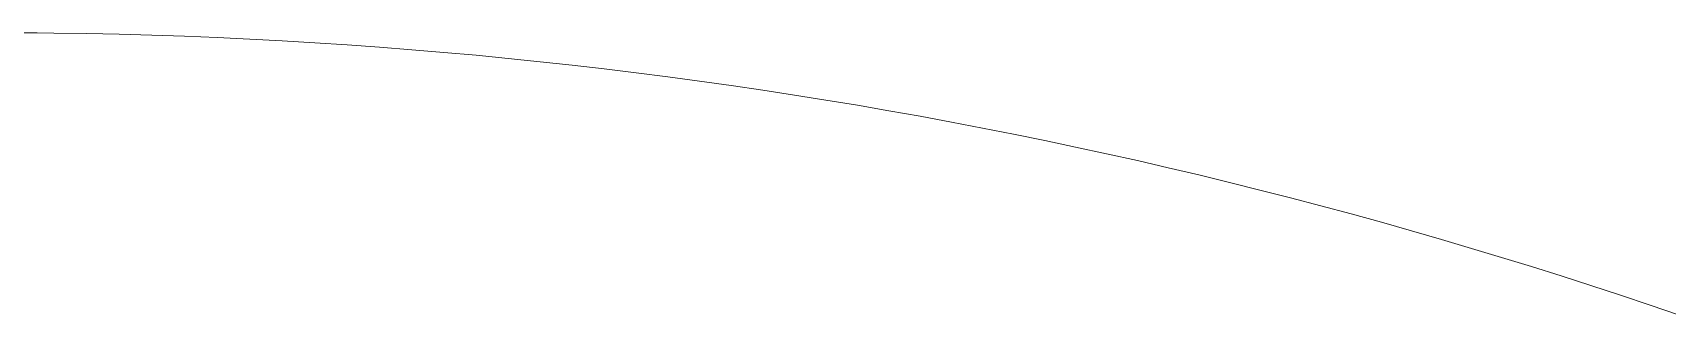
# Model space of a CAD drawing. Header units: millimetres. Extents: x 144517 to 159919, y -31393 to -20504.
# Drawn here: x 158296.6 to 158359.8, y -29731.4 to -29720.5 of the extents above; entities that cross this region are included whole.
import ezdxf

# ---------------------------------------------------------------- set-up
doc = ezdxf.new("R2010")
doc.units = ezdxf.units.MM
doc.header["$MEASUREMENT"] = 0
doc.layers.add('A - SHEET', color=7, linetype='Continuous', lineweight=9)
doc.layers.add('Layer 1', color=7, linetype='Continuous')

# ---------------------------------------------------------------- blocks, each defined once
blk = doc.blocks.new('agdsggad')
at = {"layer": 'Layer 1', "lineweight": 0}
blk.add_lwpolyline([(257.897, 503.151), (258.15, 503.149), (258.402, 503.146), (258.908, 503.138), (259.412, 503.127), (259.915, 503.113), (260.418, 503.096), (260.92, 503.076), (261.421, 503.052), (261.922, 503.026), (262.421, 502.996), (262.92, 502.964), (263.418, 502.928), (263.915, 502.889), (264.411, 502.847), (264.906, 502.803), (265.4, 502.755), (265.894, 502.704), (266.386, 502.65), (266.878, 502.594), (267.369, 502.534), (267.858, 502.471), (268.347, 502.406), (268.835, 502.337), (269.322, 502.266), (269.808, 502.191), (270.293, 502.114), (270.777, 502.034), (271.26, 501.95), (271.742, 501.864), (272.223, 501.775), (272.703, 501.684), (273.182, 501.589), (273.66, 501.491), (274.136, 501.391), (274.612, 501.288), (275.087, 501.182), (275.56, 501.073), (276.033, 500.962), (276.504, 500.847), (276.974, 500.73), (277.443, 500.61), (277.911, 500.487), (278.378, 500.362), (278.844, 500.233), (279.308, 500.102), (279.772, 499.969), (280.234, 499.832), (280.695, 499.693), (281.154, 499.551), (281.613, 499.407), (282.07, 499.26), (282.526, 499.11), (282.981, 498.957), (283.435, 498.802)], dxfattribs=at)
blk = doc.blocks.new('EWRSDG')
at = {"xscale": 3.437246875556696, "yscale": 3.437246875556696, "zscale": 3.437246875556696}
blk.add_blockref('agdsggad', (-192566.76, -259573.4), dxfattribs=at)

msp = doc.modelspace()

# ---------------------------------------------------------------- block references
at = {"layer": 'A - SHEET', "xscale": 0.7307667054224303, "yscale": 0.7307667054224303, "zscale": 0.7307667054224303}
msp.add_blockref('EWRSDG', (298369.7, 158703.315, -0.002), dxfattribs=at)

doc.saveas('drawing.dxf')
